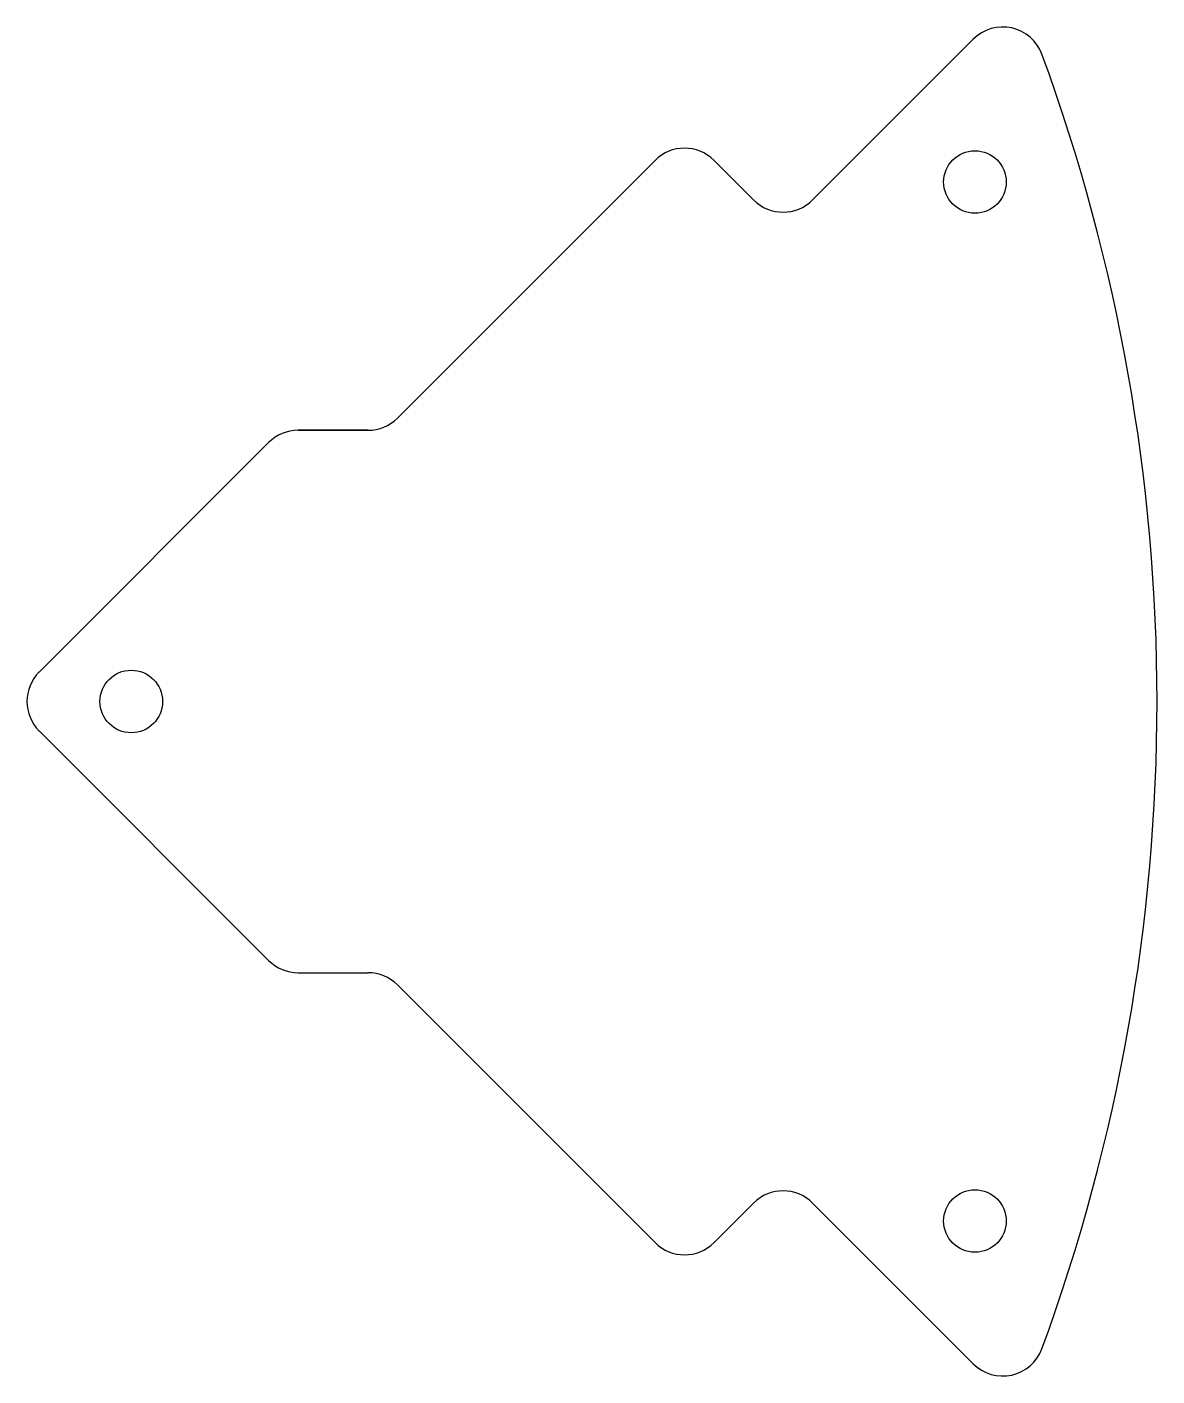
# Model space of a CAD drawing. Header units: millimetres. Extents: x 35.8 to 90, y -32.3 to 32.3.
import ezdxf

# ---------------------------------------------------------------- set-up
doc = ezdxf.new("R2010")
doc.units = ezdxf.units.MM
doc.layers.get('0').update_dxf_attribs({"linetype": 'CONTINUOUS'})

msp = doc.modelspace()

# ---------------------------------------------------------------- linework, layer by layer
for p, q in [((81.193, 31.747), (73.487, 24.04)), ((53.586, 13.586), (65.935, 25.935)), ((68.764, 25.935), (70.658, 24.04)), ((52.172, 13), (48.828, 13)), ((48.828, 13), (52.172, 13)), ((47.414, 12.414), (36.414, 1.414)), ((36.414, -1.414), (47.414, -12.414)), ((48.828, -13), (52.172, -13)), ((53.586, -13.586), (65.935, -25.935)), ((68.764, -25.935), (70.658, -24.04)), ((73.487, -24.04), (81.193, -31.747))]:
    msp.add_line(p, q)
for centre in [(81.271, 24.902), (81.271, 24.902), (40.828, 0), (81.271, -24.902)]:
    msp.add_circle(centre, 1.5)
for centre, radius, start, end in [((82.607, 30.332), 2, 20.16257, 135), ((0, 0), 90, -20.16257, 20.16257), ((67.349, 24.521), 2, 45, 135), ((72.073, 25.455), 2, 225, 315), ((52.172, 15), 2, 270, 315), ((48.828, 11), 2, 90, 135), ((37.828, 0), 2, 135, 225), ((48.828, -11), 2, 225, 270), ((52.172, -15), 2, 45, 90), ((72.073, -25.455), 2, 45, 135), ((67.349, -24.521), 2, 225, 315), ((82.607, -30.332), 2, 225, 339.83743)]:
    msp.add_arc(centre, radius, start, end)

doc.saveas('drawing.dxf')
